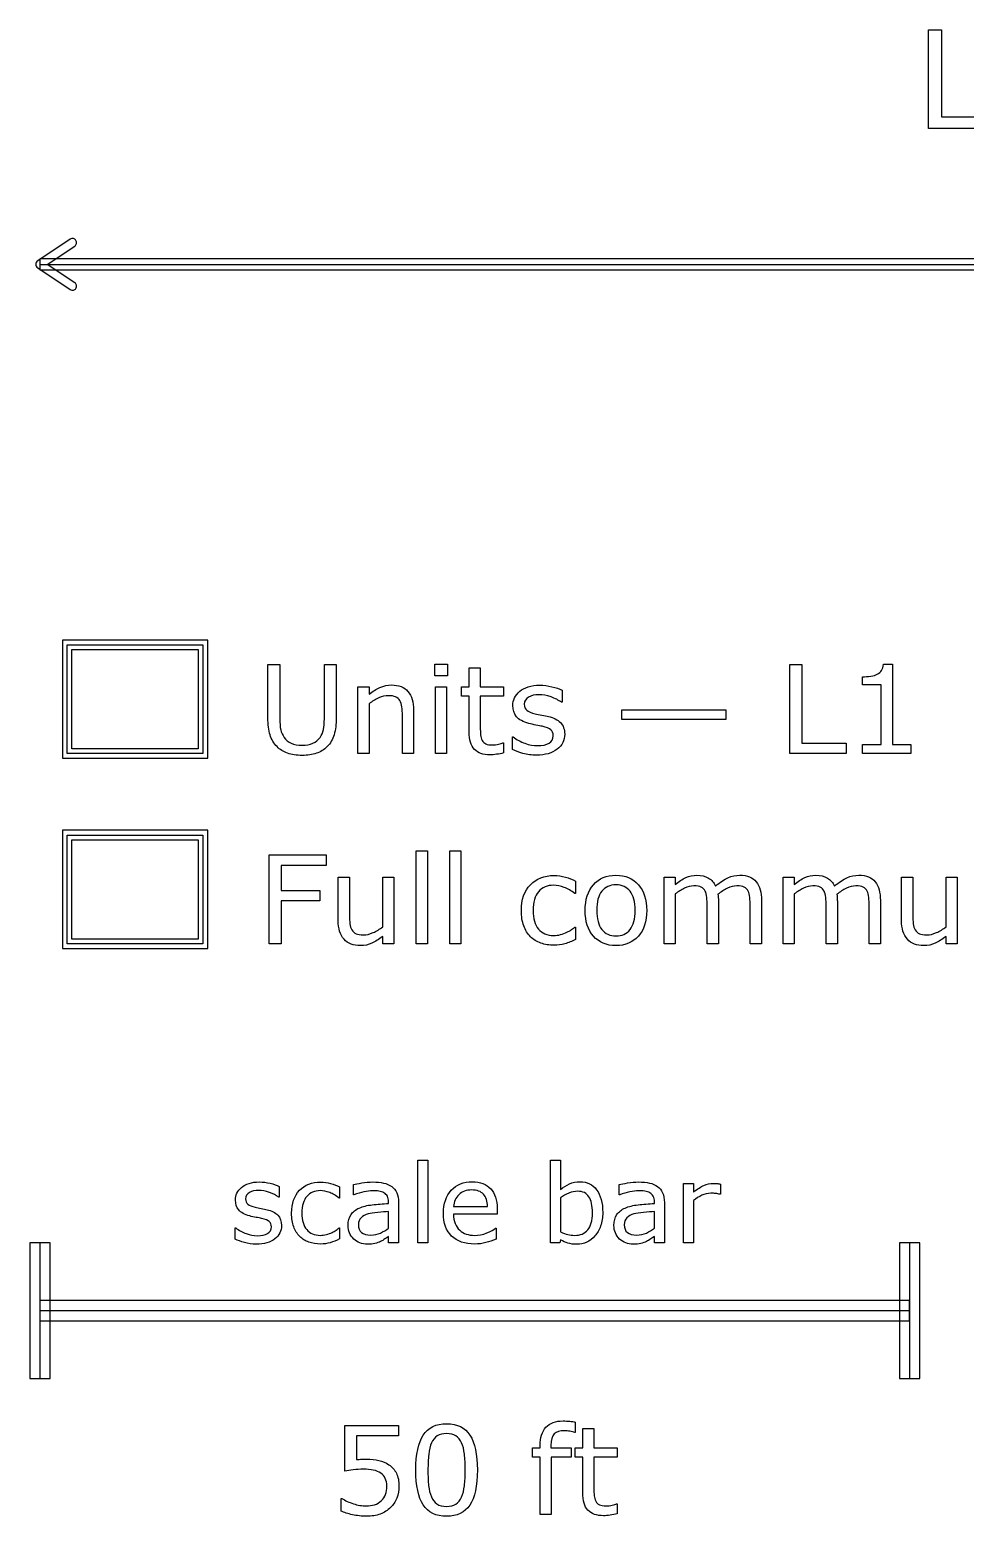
# Model space of a CAD drawing. Extents: x -13 to 750, y 12 to 2314.
# Drawn here: x 43.2 to 112.1, y 13.8 to 123.2 of the extents above; entities that cross this region are included whole.
import ezdxf

# ---------------------------------------------------------------- set-up
doc = ezdxf.new("R2010")
doc.units = 0
doc.layers.get('0').update_dxf_attribs({"linetype": 'CONTINUOUS'})

msp = doc.modelspace()

# ---------------------------------------------------------------- linework, layer by layer
at = {"color": 7}
for points in [[(113.99316, 115.89), (109.39355, 115.89), (109.39355, 123.1605), (110.36035, 123.1605), (110.36035, 116.7494), (113.99316, 116.7494)], [(46.234375, 107.7396)], [(44, 106.2904), (44, 105.4896), (268, 105.4896), (268, 106.2904)], [(45.650391, 78.2396), (45.650391, 69.5404), (56.349609, 69.5404), (56.349609, 78.2396)], [(46, 77.89), (56, 77.89), (56, 69.89), (46, 69.89)], [(46.349609, 77.5404), (55.650391, 77.5404), (55.650391, 70.2396), (46.349609, 70.2396)], [(73.983398, 75.6205), (73.051758, 75.6205), (73.051758, 76.4774), (73.983398, 76.4774)], [(103.33447, 69.89), (99.194824, 69.89), (99.194824, 76.4335), (100.06494, 76.4335), (100.06494, 70.6634), (103.33447, 70.6634)], [(73.930664, 69.89), (73.104492, 69.89), (73.104492, 74.7987), (73.930664, 74.7987)], [(94.479492, 72.4038), (86.824219, 72.4038), (86.824219, 73.1069), (94.479492, 73.1069)], [(45.650391, 64.2396), (45.650391, 55.5404), (56.349609, 55.5404), (56.349609, 64.2396)], [(46, 63.89), (56, 63.89), (56, 55.89), (46, 55.89)], [(46.349609, 63.5404), (55.650391, 63.5404), (55.650391, 56.2396), (46.349609, 56.2396)], [(65.058105, 61.66), (61.749023, 61.66), (61.749023, 59.8143), (64.592285, 59.8143), (64.592285, 59.0409), (61.749023, 59.0409), (61.749023, 55.89), (60.878906, 55.89), (60.878906, 62.4335), (65.058105, 62.4335)], [(72.515625, 55.89), (71.689453, 55.89), (71.689453, 62.7279), (72.515625, 62.7279)], [(74.985352, 55.89), (74.15918, 55.89), (74.15918, 62.7279), (74.985352, 62.7279)], [(87.804199, 58.3421)], [(88.656738, 58.3421)], [(72.546875, 33.89), (71.8125, 33.89), (71.8125, 39.9681), (72.546875, 39.9681)], [(85.417969, 36.1048)], [(43.25, 33.89), (43.25, 23.89), (44.75, 23.89), (44.75, 33.89)], [(107.25, 33.89), (107.25, 23.89), (108.75, 23.89), (108.75, 33.89)], [(44, 29.64), (44, 28.14), (108, 28.14), (108, 29.64)], [(76.191162, 17.1639)], [(75.035404, 15.1688)]]:
    msp.add_lwpolyline(points, close=True, dxfattribs=at)
for points in [[(46.234375, 107.7396), (43.833984, 106.14)], [(46.566411, 104.5404), (44.541021, 105.89), (46.566411, 107.2396)], [(43.833984, 105.64), (46.234375, 104.0404)], [(44, 105.89), (268, 105.89)], [(60.782227, 72.5179), (60.782227, 76.4335), (61.652344, 76.4335), (61.652344, 72.474)], [(64.93506, 72.452), (64.93506, 76.4335), (65.805177, 76.4335), (65.805176, 72.5179)], [(75.583008, 71.4937), (75.583008, 74.1041), (75.024902, 74.1041), (75.024902, 74.7984), (75.583008, 74.7984), (75.583008, 76.209), (76.40918, 76.209), (76.40918, 74.7984), (78.114258, 74.7984), (78.114258, 74.1041), (76.40918, 74.1041), (76.40918, 71.8672)], [(108.08936, 69.89), (104.54736, 69.89), (104.54736, 70.558), (105.90967, 70.558), (105.90967, 74.9437), (104.54736, 74.9437), (104.54736, 75.5414)], [(106.07227, 76.4555), (106.75342, 76.4555), (106.75342, 70.5581), (108.08936, 70.5581), (108.08936, 69.89)], [(68.226563, 73.5547), (68.226563, 69.89), (67.400392, 69.89), (67.400392, 74.7987), (68.226563, 74.7987), (68.226563, 74.2538)], [(82.425288, 74.548), (82.425288, 73.6647), (82.381348, 73.6647)], [(71.504883, 69.89), (70.678711, 69.89), (70.678711, 72.6849)], [(71.504884, 73.076), (71.504883, 69.89)], [(82.618652, 71.3045), (82.618652, 71.3051)], [(78.070314, 70.6763), (78.114264, 70.6763), (78.114258, 69.934)], [(78.782227, 70.1845), (78.782227, 71.1118), (78.826167, 71.1118)], [(65.950195, 57.6127), (65.950195, 60.7987), (66.776367, 60.7987), (66.776367, 58.0038)], [(69.22852, 57.1336), (69.22852, 60.7986), (70.054691, 60.7986), (70.054687, 55.89)], [(83.414062, 60.5043), (83.414062, 59.5858), (83.370112, 59.5858)], [(90.761731, 59.5553), (90.761731, 55.89), (89.935559, 55.89), (89.935559, 60.7987), (90.761731, 60.7987), (90.761731, 60.2538)], [(99.515785, 59.5553), (99.515785, 55.89), (98.689613, 55.89), (98.689613, 60.7987), (99.515785, 60.7987), (99.515785, 60.2538)], [(107.4082, 57.6127), (107.4082, 60.7987), (108.23438, 60.7987), (108.23438, 58.0038)], [(110.68657, 57.1336), (110.68657, 60.7986), (111.51275, 60.7986), (111.5127, 55.89)], [(93.930186, 59.0324), (93.930186, 55.89), (93.104014, 55.89), (93.104014, 58.6849)], [(97.098633, 55.89), (96.272461, 55.89), (96.272461, 58.6849)], [(97.098645, 59.076), (97.098633, 55.89)], [(102.68428, 59.0324), (102.68428, 55.89), (101.85811, 55.89), (101.85811, 58.6849)], [(105.85254, 55.89), (105.02637, 55.89), (105.02637, 58.6849)], [(105.8527, 59.076), (105.85254, 55.89)], [(83.370112, 57.1073), (83.414062, 57.1073), (83.414062, 56.1976)], [(70.054687, 55.89), (69.228516, 55.89), (69.228516, 56.4349)], [(111.5127, 55.89), (110.68652, 55.89), (110.68652, 56.4349)], [(82.3125, 34.0933), (82.265625, 33.89), (81.578125, 33.89), (81.578125, 39.9681), (82.3125, 39.9681), (82.3125, 37.7962)], [(61.609373, 38.0301), (61.609373, 37.245), (61.570313, 37.245)], [(66.058594, 37.9913), (66.058594, 37.1749), (66.019534, 37.1749)], [(67.109379, 37.4141), (67.070319, 37.4141), (67.070319, 38.1602)], [(86.671879, 37.4141), (86.632819, 37.4141), (86.632819, 38.1602)], [(92.101565, 36.9875), (92.101565, 33.89), (91.36719, 33.89), (91.36719, 38.2533), (92.101565, 38.2533), (92.101565, 37.6087)], [(94.089844, 37.4525), (94.050784, 37.4525)], [(94.089847, 38.2063), (94.089844, 37.4525)], [(69.660156, 36.7736), (69.660156, 36.8869)], [(69.660156, 34.9642), (69.660156, 36.1791)], [(70.390632, 36.8514), (70.390625, 33.89)], [(74.4375, 36.558), (76.9375, 36.558)], [(77.652342, 36.3936), (77.652344, 35.9955)], [(82.3125, 37.1786), (82.3125, 34.6786)], [(89.222656, 36.7736), (89.222656, 36.8869)], [(89.222656, 34.9642), (89.222656, 36.1791)], [(89.953132, 36.8514), (89.953125, 33.89)], [(61.781251, 35.147), (61.78125, 35.1478)], [(77.652344, 35.9955), (74.4375, 35.9955)], [(84.660156, 36.0844), (84.660156, 36.0848)], [(58.371094, 34.1517), (58.371094, 34.9759), (58.410154, 34.9759)], [(66.019534, 34.9721), (66.058594, 34.9721), (66.058594, 34.1634)], [(69.660156, 34.9638), (69.660156, 34.9642)], [(70.390625, 33.89), (69.660156, 33.89), (69.660156, 34.3548)], [(77.527344, 34.9561), (77.566404, 34.9561), (77.566404, 34.1553)], [(89.222656, 34.9638), (89.222656, 34.9642)], [(89.953125, 33.89), (89.222656, 33.89), (89.222656, 34.3548)], [(44, 33.89), (44, 23.89)], [(108, 33.89), (108, 23.89)], [(44, 28.89), (108, 28.89)], [(66.444089, 17.0624), (66.444089, 20.433), (70.381589, 20.433), (70.381589, 19.6639), (67.292233, 19.6639), (67.292233, 17.9237)], [(83.402588, 19.9281), (83.358648, 19.9281)], [(83.943115, 15.4936), (83.943115, 18.104), (83.38501, 18.104), (83.38501, 18.7983), (83.943115, 18.7983), (83.943115, 20.2089), (84.769287, 20.2089), (84.769287, 18.7983), (86.474365, 18.7983), (86.474365, 18.104), (84.769287, 18.104), (84.769287, 15.8671)], [(83.402588, 20.6838), (83.402588, 19.9281)], [(81.60523, 18.9657), (81.60523, 18.7987), (83.094976, 18.7987), (83.094976, 18.1044), (81.631592, 18.1044), (81.631592, 13.89), (80.80542, 13.89), (80.80542, 18.1044), (80.247314, 18.1044), (80.247314, 18.7987), (80.80542, 18.7987), (80.80542, 18.9613)], [(70.425534, 15.9692), (70.425537, 15.9686)], [(66.162842, 14.1361), (66.162842, 15.0633), (66.224362, 15.0633)], [(86.430422, 14.6762), (86.474372, 14.6762), (86.474365, 13.9339)]]:
    msp.add_lwpolyline(points, dxfattribs=at)
for points in [[(46.459789, 107.783802), (46.381762, 107.799557), (46.300673, 107.783656), (46.234375, 107.7396)], [(46.650391, 107.6556), (46.606381, 107.721929), (46.537815, 107.768047), (46.459789, 107.783802)], [(46.566411, 107.2396), (46.632732, 107.283613), (46.678843, 107.352177), (46.694594, 107.4302)], [(46.694594, 107.4302), (46.710345, 107.508222), (46.694444, 107.589306), (46.650391, 107.6556)], [(43.833984, 106.14), (43.750204, 106.084408), (43.69984, 105.990546), (43.69984, 105.89)], [(43.69984, 105.89), (43.69984, 105.789454), (43.750204, 105.695592), (43.833984, 105.64)], [(46.234375, 104.0404), (46.300673, 103.996344), (46.381762, 103.980443), (46.459789, 103.996198)], [(46.459789, 103.996198), (46.537815, 104.011953), (46.606381, 104.058071), (46.650391, 104.1244)], [(46.694594, 104.3498), (46.678843, 104.427823), (46.632732, 104.496387), (46.566411, 104.5404)], [(46.650391, 104.1244), (46.694444, 104.190694), (46.710345, 104.271778), (46.694594, 104.3498)], [(104.54736, 75.5414), (104.731933, 75.5414), (104.92969, 75.556067), (105.14063, 75.5854)], [(105.14063, 75.5854), (105.351563, 75.6174), (105.51123, 75.6628), (105.61963, 75.7216)], [(105.61963, 75.7216), (105.754397, 75.794867), (105.859867, 75.887167), (105.93604, 75.9985)], [(105.93604, 75.9985), (106.01514, 76.112767), (106.06055, 76.2651), (106.07227, 76.4555)], [(68.226563, 74.2538), (68.484376, 74.467667), (68.750977, 74.634633), (69.026368, 74.7547)], [(69.026368, 74.7547), (69.301759, 74.874833), (69.584474, 74.9349), (69.874513, 74.9349)], [(69.874513, 74.9349), (70.404786, 74.9349), (70.809083, 74.775233), (71.087403, 74.4559)], [(71.087403, 74.4559), (71.365724, 74.136567), (71.504884, 73.6766), (71.504884, 73.076)], [(78.927241, 73.9899), (79.012202, 74.168633), (79.139643, 74.3283), (79.309565, 74.4689)], [(79.309565, 74.4689), (79.473628, 74.606567), (79.681636, 74.714967), (79.933589, 74.7941)], [(79.933589, 74.7941), (80.188472, 74.8761), (80.472651, 74.9171), (80.786128, 74.9171)], [(80.786128, 74.9171), (81.079097, 74.9171), (81.374995, 74.8805), (81.673823, 74.8073)], [(81.673823, 74.8073), (81.975581, 74.736967), (82.226069, 74.650533), (82.425288, 74.548)], [(68.934083, 73.981), (68.687989, 73.869667), (68.452149, 73.727567), (68.226563, 73.5547)], [(69.641603, 74.148), (69.416017, 74.148), (69.180177, 74.092333), (68.934083, 73.981)], [(70.177735, 74.056), (70.04004, 74.117333), (69.861329, 74.148), (69.641603, 74.148)], [(70.494142, 73.7836), (70.420899, 73.9066), (70.31543, 73.9974), (70.177735, 74.056)], [(70.639161, 73.3177), (70.612794, 73.516967), (70.564455, 73.672267), (70.494142, 73.7836)], [(70.678711, 72.6849), (70.678711, 72.9105), (70.665528, 73.121433), (70.639161, 73.3177)], [(78.804194, 73.4186), (78.804194, 73.620733), (78.84521, 73.811167), (78.927241, 73.9899)], [(79.072261, 72.6012), (78.89355, 72.823867), (78.804194, 73.096333), (78.804194, 73.4186)], [(79.959961, 74.0426), (79.751953, 73.928333), (79.647949, 73.756967), (79.647949, 73.5285)], [(79.647949, 73.5285), (79.647949, 73.3263), (79.710937, 73.173933), (79.836914, 73.0714)], [(80.724609, 74.2184), (80.422852, 74.2184), (80.167969, 74.1598), (79.959961, 74.0426)], [(81.612305, 74.0558), (81.310547, 74.1642), (81.014648, 74.2184), (80.724609, 74.2184)], [(82.381348, 73.6647), (82.17041, 73.819967), (81.914062, 73.950333), (81.612305, 74.0558)], [(60.936035, 71.2655), (60.833496, 71.605367), (60.782227, 72.022833), (60.782227, 72.5179)], [(61.652344, 72.474), (61.652344, 72.119467), (61.675781, 71.839667), (61.722654, 71.6346)], [(64.86035, 71.6478), (64.910157, 71.8646), (64.93506, 72.132667), (64.93506, 72.452)], [(65.805176, 72.5179), (65.805176, 72.0433), (65.752442, 71.628767), (65.646973, 71.2743)], [(79.990718, 72.1002), (79.560054, 72.214467), (79.253902, 72.381467), (79.072261, 72.6012)], [(79.836914, 73.0714), (79.959961, 72.968867), (80.159179, 72.8854), (80.43457, 72.821)], [(80.43457, 72.821), (80.586914, 72.785667), (80.756836, 72.7505), (80.944336, 72.7155)], [(80.944336, 72.7155), (81.134765, 72.680167), (81.292968, 72.647833), (81.418945, 72.6185)], [(81.418945, 72.6185), (81.802734, 72.530633), (82.098633, 72.379767), (82.306641, 72.1659)], [(61.450195, 70.3954), (61.21289, 70.6356), (61.041504, 70.925633), (60.936035, 71.2655)], [(61.722654, 71.6346), (61.772461, 71.429533), (61.854492, 71.2435), (61.968748, 71.0765)], [(64.61865, 71.0765), (64.732908, 71.2435), (64.813475, 71.433933), (64.86035, 71.6478)], [(65.646973, 71.2743), (65.544434, 70.9227), (65.374512, 70.629733), (65.137207, 70.3954)], [(75.974121, 70.1973), (75.713379, 70.466833), (75.583008, 70.898967), (75.583008, 71.4937)], [(76.40918, 71.8672), (76.40918, 71.6094), (76.41504, 71.407267), (76.42676, 71.2608)], [(76.42676, 71.2608), (76.43848, 71.117267), (76.479496, 70.9825), (76.549807, 70.8565)], [(80.504878, 71.986), (80.317378, 72.021333), (80.145991, 72.0594), (79.990718, 72.1002)], [(80.966304, 71.894), (80.849116, 71.920667), (80.695307, 71.951333), (80.504878, 71.986)], [(81.607905, 71.6391), (81.496577, 71.7387), (81.28271, 71.823667), (80.966304, 71.894)], [(81.46728, 70.646), (81.672358, 70.763133), (81.774897, 70.9477), (81.774897, 71.1997)], [(81.774897, 71.1997), (81.774897, 71.393033), (81.719233, 71.5395), (81.607905, 71.6391)], [(82.618652, 71.3051), (82.618652, 70.8569), (82.432617, 70.489233), (82.060547, 70.2021)], [(82.306641, 72.1659), (82.514648, 71.9491), (82.618652, 71.661967), (82.618652, 71.3045)], [(62.219238, 69.9164), (61.914551, 70.0248), (61.658203, 70.184467), (61.450195, 70.3954)], [(61.968748, 71.0765), (62.097654, 70.8861), (62.27197, 70.742567), (62.491697, 70.6459)], [(62.491697, 70.6459), (62.714354, 70.549167), (62.980955, 70.5008), (63.291502, 70.5008)], [(63.291502, 70.5008), (63.604979, 70.5008), (63.87158, 70.5477), (64.091307, 70.6415)], [(64.091307, 70.6415), (64.311033, 70.738167), (64.486814, 70.883167), (64.61865, 71.0765)], [(65.137207, 70.3954), (64.911621, 70.172733), (64.647949, 70.010133), (64.346191, 69.9076)], [(77.116699, 69.793), (76.615722, 69.793), (76.234863, 69.927767), (75.974121, 70.1973)], [(76.549807, 70.8565), (76.61426, 70.7393), (76.702151, 70.652867), (76.813479, 70.5972)], [(76.813479, 70.5972), (76.927736, 70.544533), (77.100588, 70.5182), (77.332033, 70.5182)], [(77.332033, 70.5182), (77.466799, 70.5182), (77.607424, 70.5372), (77.753908, 70.5752)], [(77.753908, 70.5752), (77.900393, 70.616533), (78.005861, 70.650233), (78.070314, 70.6763)], [(79.54248, 69.8989), (79.240723, 69.986767), (78.987305, 70.081967), (78.782227, 70.1845)], [(78.826167, 71.1118), (79.086909, 70.915467), (79.376948, 70.758733), (79.696284, 70.6416)], [(79.696284, 70.6416), (80.01562, 70.527333), (80.321772, 70.4702), (80.614741, 70.4702)], [(82.060547, 70.2021), (81.691406, 69.914967), (81.186035, 69.7714), (80.544434, 69.7714)], [(80.614741, 70.4702), (80.978022, 70.4702), (81.262202, 70.5288), (81.46728, 70.646)], [(63.291504, 69.7538), (62.881348, 69.7538), (62.523926, 69.808), (62.219238, 69.9164)], [(64.346191, 69.9076), (64.044434, 69.805067), (63.692871, 69.7538), (63.291504, 69.7538)], [(77.604492, 69.833), (77.422851, 69.806333), (77.260254, 69.793), (77.116699, 69.793)], [(78.114258, 69.934), (77.958985, 69.892667), (77.789063, 69.859), (77.604492, 69.833)], [(80.544434, 69.7714), (80.181153, 69.7714), (79.847168, 69.8139), (79.54248, 69.8989)], [(79.432617, 58.3378), (79.432617, 59.140533), (79.652344, 59.7704), (80.091797, 60.2274)], [(80.091797, 60.2274), (80.53418, 60.6844), (81.117187, 60.9129), (81.84082, 60.9129)], [(81.805659, 60.1966), (81.336909, 60.1966), (80.966304, 60.0384), (80.693843, 59.722)], [(82.587886, 60.0384), (82.321284, 60.143867), (82.060542, 60.1966), (81.805659, 60.1966)], [(81.84082, 60.9129), (82.12207, 60.9129), (82.397461, 60.873367), (82.666992, 60.7943)], [(82.666992, 60.7943), (82.939453, 60.715167), (83.188477, 60.6185), (83.414062, 60.5043)], [(84.125977, 58.3421), (84.125977, 59.141967), (84.32959, 59.773333), (84.736816, 60.2362)], [(84.736816, 60.2362), (85.146973, 60.702), (85.699219, 60.9349), (86.393555, 60.9349)], [(86.393555, 60.223), (85.945312, 60.223), (85.596679, 60.067733), (85.347656, 59.7572)], [(86.393555, 60.9349), (87.082032, 60.9349), (87.631348, 60.702), (88.041504, 60.2362)], [(87.430664, 59.7572), (87.181641, 60.067733), (86.835938, 60.223), (86.393555, 60.223)], [(88.041504, 60.2362), (88.45166, 59.773333), (88.656738, 59.141967), (88.656738, 58.3421)], [(90.761731, 60.2538), (91.019543, 60.467667), (91.275891, 60.634633), (91.530774, 60.7547)], [(91.530774, 60.7547), (91.788586, 60.874833), (92.062512, 60.9349), (92.352551, 60.9349)], [(92.352551, 60.9349), (92.686536, 60.9349), (92.969251, 60.8646), (93.200696, 60.724)], [(93.200696, 60.724), (93.435071, 60.583333), (93.609387, 60.3885), (93.723645, 60.1395)], [(93.723645, 60.1395), (94.057629, 60.420767), (94.362316, 60.622933), (94.637707, 60.746)], [(94.637707, 60.746), (94.913098, 60.871933), (95.207531, 60.9349), (95.521008, 60.9349)], [(95.521008, 60.9349), (96.060071, 60.9349), (96.457043, 60.770833), (96.711926, 60.4427)], [(96.711926, 60.4427), (96.969739, 60.1175), (97.098645, 59.661933), (97.098645, 59.076)], [(99.515785, 60.2538), (99.773598, 60.467667), (100.029946, 60.634633), (100.28483, 60.7547)], [(100.28483, 60.7547), (100.542643, 60.874833), (100.81657, 60.9349), (101.10661, 60.9349)], [(101.10661, 60.9349), (101.44059, 60.9349), (101.723303, 60.8646), (101.95475, 60.724)], [(101.95475, 60.724), (102.189123, 60.583333), (102.36344, 60.3885), (102.4777, 60.1395)], [(102.4777, 60.1395), (102.811687, 60.420767), (103.116373, 60.622933), (103.39176, 60.746)], [(103.39176, 60.746), (103.667153, 60.871933), (103.961587, 60.9349), (104.27506, 60.9349)], [(104.27506, 60.9349), (104.814127, 60.9349), (105.2111, 60.770833), (105.46598, 60.4427)], [(105.46598, 60.4427), (105.723793, 60.1175), (105.8527, 59.661933), (105.8527, 59.076)], [(80.693843, 59.722), (80.424312, 59.408533), (80.289546, 58.947133), (80.289546, 58.3378)], [(83.370112, 59.5858), (83.118159, 59.782067), (82.857417, 59.932933), (82.587886, 60.0384)], [(85.347656, 59.7572), (85.101563, 59.4496), (84.978516, 58.9779), (84.978516, 58.3421)], [(87.804199, 58.3421), (87.804199, 58.9779), (87.679687, 59.4496), (87.430664, 59.7572)], [(91.438489, 59.9816), (91.212903, 59.870267), (90.987317, 59.728167), (90.761731, 59.5553)], [(92.119641, 60.1486), (91.894055, 60.1486), (91.667004, 60.092933), (91.438489, 59.9816)], [(92.664563, 60.0516), (92.538586, 60.116267), (92.356946, 60.1486), (92.119641, 60.1486)], [(92.954602, 59.7704), (92.887219, 59.896333), (92.79054, 59.990067), (92.664563, 60.0516)], [(93.073254, 59.3002), (93.055674, 59.496467), (93.016123, 59.6532), (92.954602, 59.7704)], [(93.104014, 58.6849), (93.104014, 58.9017), (93.093761, 59.1068), (93.073254, 59.3002)], [(94.593752, 59.9728), (94.362307, 59.858533), (94.130861, 59.712067), (93.899416, 59.5334)], [(93.899416, 59.5334), (93.908203, 59.466), (93.915526, 59.3869), (93.921386, 59.2961)], [(93.921386, 59.2961), (93.927253, 59.208167), (93.930186, 59.120267), (93.930186, 59.0324)], [(95.288088, 60.1486), (95.056643, 60.1486), (94.825197, 60.09), (94.593752, 59.9728)], [(95.83301, 60.0516), (95.707033, 60.116267), (95.525393, 60.1486), (95.288088, 60.1486)], [(96.123049, 59.766), (96.055666, 59.891933), (95.958987, 59.987133), (95.83301, 60.0516)], [(96.241701, 59.2958), (96.224121, 59.492067), (96.18457, 59.6488), (96.123049, 59.766)], [(96.272461, 58.6849), (96.272461, 58.895833), (96.262208, 59.099467), (96.241701, 59.2958)], [(100.19254, 59.9816), (99.966956, 59.870267), (99.741371, 59.728167), (99.515785, 59.5553)], [(100.8737, 60.1486), (100.648113, 60.1486), (100.42106, 60.092933), (100.19254, 59.9816)], [(101.41862, 60.0516), (101.29264, 60.116267), (101.111, 60.1486), (100.8737, 60.1486)], [(101.70866, 59.7704), (101.641273, 59.896333), (101.544593, 59.990067), (101.41862, 60.0516)], [(101.82731, 59.3002), (101.80971, 59.496467), (101.77016, 59.6532), (101.70866, 59.7704)], [(101.85811, 58.6849), (101.85811, 58.9017), (101.847843, 59.1068), (101.82731, 59.3002)], [(103.34762, 59.9728), (103.116173, 59.858533), (102.884727, 59.712067), (102.65328, 59.5334)], [(102.65328, 59.5334), (102.66208, 59.466), (102.669413, 59.3869), (102.67528, 59.2961)], [(102.67528, 59.2961), (102.68128, 59.208167), (102.68428, 59.120267), (102.68428, 59.0324)], [(104.04195, 60.1486), (103.810503, 60.1486), (103.57906, 60.09), (103.34762, 59.9728)], [(104.58687, 60.0516), (104.460897, 60.116267), (104.279257, 60.1486), (104.04195, 60.1486)], [(104.87691, 59.766), (104.80953, 59.891933), (104.71285, 59.987133), (104.58687, 60.0516)], [(104.99557, 59.2958), (104.97797, 59.492067), (104.938417, 59.6488), (104.87691, 59.766)], [(105.02637, 58.6849), (105.02637, 58.895833), (105.016103, 59.099467), (104.99557, 59.2958)], [(66.776367, 58.0038), (66.776367, 57.754733), (66.788087, 57.540867), (66.811527, 57.3622)], [(79.608398, 57.2084), (79.491211, 57.530667), (79.432617, 57.907133), (79.432617, 58.3378)], [(80.289546, 58.3378), (80.289546, 57.746), (80.421382, 57.290433), (80.685054, 56.9711)], [(84.736816, 56.4481), (84.32959, 56.910967), (84.125977, 57.5423), (84.125977, 58.3421)], [(84.978516, 58.3421), (84.978516, 57.7269), (85.103028, 57.259633), (85.352051, 56.9403)], [(87.42627, 56.9359), (87.678223, 57.2523), (87.804199, 57.721033), (87.804199, 58.3421)], [(88.656738, 58.3421), (88.656738, 57.5423), (88.45166, 56.910967), (88.041504, 56.4481)], [(108.23438, 58.0038), (108.23438, 57.754733), (108.246113, 57.540867), (108.26958, 57.3622)], [(66.380859, 56.224), (66.09375, 56.5404), (65.950195, 57.0033), (65.950195, 57.6127)], [(66.811527, 57.3622), (66.834967, 57.1864), (66.884772, 57.0355), (66.960941, 56.9095)], [(66.960941, 56.9095), (67.040043, 56.780633), (67.142582, 56.6869), (67.268559, 56.6283)], [(68.516606, 56.7073), (68.771489, 56.818633), (69.008793, 56.960733), (69.22852, 57.1336)], [(80.10498, 56.4086), (79.891113, 56.619533), (79.725586, 56.886133), (79.608398, 57.2084)], [(80.685054, 56.9711), (80.951655, 56.654633), (81.32519, 56.4964), (81.805659, 56.4964)], [(82.781245, 56.7337), (82.901362, 56.795033), (83.014155, 56.8595), (83.119624, 56.9271)], [(83.119624, 56.9271), (83.225093, 56.997433), (83.308589, 57.0575), (83.370112, 57.1073)], [(85.352051, 56.9403), (85.601074, 56.6239), (85.948242, 56.4657), (86.393555, 56.4657)], [(86.393555, 56.4657), (86.833008, 56.4657), (87.177246, 56.622433), (87.42627, 56.9359)], [(107.83887, 56.224), (107.551757, 56.5404), (107.4082, 57.0033), (107.4082, 57.6127)], [(108.26958, 57.3622), (108.293047, 57.1864), (108.342853, 57.0355), (108.419, 56.9095)], [(108.419, 56.9095), (108.4981, 56.780633), (108.600637, 56.6869), (108.72661, 56.6283)], [(109.97466, 56.7073), (110.22954, 56.818633), (110.466843, 56.960733), (110.68657, 57.1336)], [(67.584961, 55.7538), (67.069336, 55.7538), (66.667968, 55.910533), (66.380859, 56.224)], [(67.268559, 56.6283), (67.394536, 56.569633), (67.577641, 56.5403), (67.817875, 56.5403)], [(68.428711, 55.9296), (68.173828, 55.8124), (67.892578, 55.7538), (67.584961, 55.7538)], [(67.817875, 56.5403), (68.031742, 56.5403), (68.264653, 56.595967), (68.516606, 56.7073)], [(69.228516, 56.4349), (68.950195, 56.215167), (68.683594, 56.046733), (68.428711, 55.9296)], [(80.865234, 55.9339), (80.569336, 56.039367), (80.315918, 56.1976), (80.10498, 56.4086)], [(81.84082, 55.7801), (81.486328, 55.7801), (81.161133, 55.831367), (80.865234, 55.9339)], [(81.805659, 56.4964), (81.972651, 56.4964), (82.142573, 56.5184), (82.315425, 56.5624)], [(82.627441, 55.89), (82.381348, 55.816733), (82.119141, 55.7801), (81.84082, 55.7801)], [(82.315425, 56.5624), (82.488276, 56.6064), (82.64355, 56.6635), (82.781245, 56.7337)], [(83.414062, 56.1976), (83.138672, 56.0658), (82.876465, 55.963267), (82.627441, 55.89)], [(86.393555, 55.7538), (85.699219, 55.7538), (85.146973, 55.985233), (84.736816, 56.4481)], [(88.041504, 56.4481), (87.631348, 55.985233), (87.082032, 55.7538), (86.393555, 55.7538)], [(109.04297, 55.7538), (108.527343, 55.7538), (108.125977, 55.910533), (107.83887, 56.224)], [(108.72661, 56.6283), (108.85259, 56.569633), (109.035697, 56.5403), (109.27593, 56.5403)], [(109.88672, 55.9296), (109.631833, 55.8124), (109.350583, 55.7538), (109.04297, 55.7538)], [(109.27593, 56.5403), (109.489797, 56.5403), (109.722707, 56.595967), (109.97466, 56.7073)], [(110.68652, 56.4349), (110.4082, 56.215167), (110.1416, 56.046733), (109.88672, 55.9296)], [(59.394529, 38.2493), (59.621092, 38.322167), (59.873696, 38.3586), (60.152342, 38.3586)], [(60.152342, 38.3586), (60.412759, 38.3586), (60.675779, 38.325933), (60.941404, 38.2606)], [(63.105469, 37.7452), (63.498698, 38.1514), (64.016927, 38.3545), (64.660156, 38.3545)], [(64.660156, 38.3545), (64.910156, 38.3545), (65.154948, 38.319367), (65.394531, 38.2491)], [(67.691413, 38.2891), (67.962246, 38.335767), (68.229173, 38.3591), (68.492194, 38.3591)], [(68.492194, 38.3591), (68.799486, 38.3591), (69.066413, 38.3331), (69.292976, 38.2811)], [(74.273435, 37.7452), (74.66406, 38.164467), (75.177081, 38.3741), (75.812498, 38.3741)], [(75.812498, 38.3741), (76.401039, 38.3741), (76.854164, 38.2022), (77.171873, 37.8584)], [(82.96875, 38.2103), (83.200521, 38.3197), (83.460937, 38.3744), (83.75, 38.3744)], [(83.75, 38.3744), (84.265625, 38.3744), (84.671875, 38.176467), (84.96875, 37.7806)], [(87.253913, 38.2891), (87.524746, 38.335767), (87.791673, 38.3591), (88.054694, 38.3591)], [(88.054694, 38.3591), (88.361986, 38.3591), (88.628913, 38.3331), (88.855476, 38.2811)], [(58.390623, 37.0266), (58.390623, 37.206267), (58.427081, 37.375533), (58.499998, 37.5344)], [(58.499998, 37.5344), (58.575519, 37.693267), (58.6888, 37.8352), (58.839842, 37.9602)], [(58.839842, 37.9602), (58.985675, 38.0826), (59.170571, 38.178967), (59.394529, 38.2493)], [(59.41797, 37.5809), (59.233074, 37.479367), (59.140626, 37.327033), (59.140626, 37.1239)], [(60.097657, 37.7372), (59.829428, 37.7372), (59.602865, 37.6851), (59.41797, 37.5809)], [(60.88672, 37.5926), (60.618491, 37.689), (60.35547, 37.7372), (60.097657, 37.7372)], [(61.570313, 37.245), (61.382813, 37.383), (61.154949, 37.498867), (60.88672, 37.5926)], [(60.941404, 38.2606), (61.209633, 38.197933), (61.43229, 38.1211), (61.609373, 38.0301)], [(62.519531, 36.0655), (62.519531, 36.779033), (62.714844, 37.338933), (63.105469, 37.7452)], [(63.640628, 37.2959), (63.401045, 37.0173), (63.281253, 36.607167), (63.281253, 36.0655)], [(64.628909, 37.7178), (64.212242, 37.7178), (63.882815, 37.577167), (63.640628, 37.2959)], [(65.324222, 37.5772), (65.087243, 37.670933), (64.855472, 37.7178), (64.628909, 37.7178)], [(66.019534, 37.1749), (65.795576, 37.349367), (65.563805, 37.483467), (65.324222, 37.5772)], [(65.394531, 38.2491), (65.636718, 38.178767), (65.858073, 38.092833), (66.058594, 37.9913)], [(67.070319, 38.1602), (67.213548, 38.199533), (67.42058, 38.2425), (67.691413, 38.2891)], [(67.843754, 37.6329), (67.606775, 37.583567), (67.361983, 37.510633), (67.109379, 37.4141)], [(68.488285, 37.7109), (68.295577, 37.7109), (68.080733, 37.6849), (67.843754, 37.6329)], [(68.945316, 37.6799), (68.799483, 37.700567), (68.647139, 37.7109), (68.488285, 37.7109)], [(69.320316, 37.5588), (69.216149, 37.6188), (69.091149, 37.659167), (68.945316, 37.6799)], [(69.292976, 38.2811), (69.522143, 38.231767), (69.720059, 38.145833), (69.886726, 38.0233)], [(69.570316, 37.301), (69.513023, 37.410333), (69.429689, 37.496267), (69.320316, 37.5588)], [(69.660156, 36.8869), (69.660156, 37.053567), (69.630209, 37.1916), (69.570316, 37.301)], [(69.886726, 38.0233), (70.050788, 37.9035), (70.175788, 37.748567), (70.261726, 37.5585)], [(70.261726, 37.5585), (70.347663, 37.368367), (70.390632, 37.132667), (70.390632, 36.8514)], [(73.691404, 36.0459), (73.691404, 36.7595), (73.885414, 37.325933), (74.273435, 37.7452)], [(74.832031, 37.4212), (74.60026, 37.189467), (74.46875, 36.901733), (74.4375, 36.558)], [(75.773437, 37.7689), (75.380208, 37.7689), (75.066406, 37.653), (74.832031, 37.4212)], [(76.644531, 37.4525), (76.454427, 37.663433), (76.164062, 37.7689), (75.773437, 37.7689)], [(76.9375, 36.558), (76.9349, 36.9434), (76.837244, 37.241567), (76.644531, 37.4525)], [(77.171873, 37.8584), (77.492186, 37.514667), (77.652342, 37.0264), (77.652342, 36.3936)], [(82.3125, 37.7962), (82.518229, 37.965533), (82.736979, 38.103567), (82.96875, 38.2103)], [(82.921875, 37.534), (82.703125, 37.442867), (82.5, 37.3244), (82.3125, 37.1786)], [(83.570312, 37.6747), (83.356771, 37.6747), (83.140625, 37.6278), (82.921875, 37.534)], [(84.402344, 37.2684), (84.230469, 37.539267), (83.953125, 37.6747), (83.570312, 37.6747)], [(84.660156, 36.0848), (84.660156, 36.605667), (84.574219, 37.0002), (84.402344, 37.2684)], [(84.96875, 37.7806), (85.268229, 37.3848), (85.417969, 36.8262), (85.417969, 36.1048)], [(86.632819, 38.1602), (86.776048, 38.199533), (86.98308, 38.2425), (87.253913, 38.2891)], [(87.406254, 37.6329), (87.169275, 37.583567), (86.924483, 37.510633), (86.671879, 37.4141)], [(88.050785, 37.7109), (87.858077, 37.7109), (87.643233, 37.6849), (87.406254, 37.6329)], [(88.507816, 37.6799), (88.361983, 37.700567), (88.209639, 37.7109), (88.050785, 37.7109)], [(88.882816, 37.5588), (88.778649, 37.6188), (88.653649, 37.659167), (88.507816, 37.6799)], [(88.855476, 38.2811), (89.084643, 38.231767), (89.282559, 38.145833), (89.449226, 38.0233)], [(89.132816, 37.301), (89.075523, 37.410333), (88.992189, 37.496267), (88.882816, 37.5588)], [(89.222656, 36.8869), (89.222656, 37.053567), (89.192709, 37.1916), (89.132816, 37.301)], [(89.449226, 38.0233), (89.613288, 37.9035), (89.738288, 37.748567), (89.824226, 37.5585)], [(89.824226, 37.5585), (89.910163, 37.368367), (89.953132, 37.132667), (89.953132, 36.8514)], [(92.101565, 37.6087), (92.393232, 37.8431), (92.649742, 38.008467), (92.871097, 38.1048)], [(92.71094, 37.3742), (92.500003, 37.2752), (92.296878, 37.1463), (92.101565, 36.9875)], [(93.36719, 37.5265), (93.140628, 37.5265), (92.921878, 37.475733), (92.71094, 37.3742)], [(92.871097, 38.1048), (93.095055, 38.2038), (93.322919, 38.2533), (93.55469, 38.2533)], [(93.730472, 37.5075), (93.628909, 37.520167), (93.507815, 37.5265), (93.36719, 37.5265)], [(93.55469, 38.2533), (93.682295, 38.2533), (93.774743, 38.2493), (93.832034, 38.2413)], [(94.050784, 37.4525), (93.941409, 37.4785), (93.834639, 37.496833), (93.730472, 37.5075)], [(93.832034, 38.2413), (93.889327, 38.234633), (93.975265, 38.222967), (94.089847, 38.2063)], [(58.628904, 36.3001), (58.47005, 36.497967), (58.390623, 36.740133), (58.390623, 37.0266)], [(59.44531, 35.8547), (59.062498, 35.9563), (58.790363, 36.104767), (58.628904, 36.3001)], [(59.140626, 37.1239), (59.140626, 36.944167), (59.196616, 36.808733), (59.308595, 36.7176)], [(59.308595, 36.7176), (59.41797, 36.626467), (59.595053, 36.552267), (59.839845, 36.495)], [(59.839845, 36.495), (59.975262, 36.463667), (60.126303, 36.432333), (60.29297, 36.401)], [(60.29297, 36.401), (60.462241, 36.369667), (60.602866, 36.341), (60.714845, 36.315)], [(60.714845, 36.315), (61.05599, 36.236867), (61.319011, 36.102733), (61.503907, 35.9126)], [(66.894531, 35.9569), (67.03776, 36.162633), (67.240885, 36.3241), (67.503906, 36.4413)], [(67.503906, 36.4413), (67.769531, 36.5585), (68.088542, 36.637933), (68.460937, 36.6796)], [(68.867187, 36.1201), (68.565104, 36.0941), (68.32552, 36.056333), (68.148437, 36.0068)], [(68.460937, 36.6796), (68.833333, 36.720933), (69.233073, 36.752267), (69.660156, 36.7736)], [(69.660156, 36.1791), (69.436198, 36.165767), (69.171875, 36.1461), (68.867187, 36.1201)], [(85.417969, 36.1048), (85.417969, 35.740267), (85.365886, 35.412167), (85.261719, 35.1205)], [(86.457031, 35.9569), (86.60026, 36.162633), (86.803385, 36.3241), (87.066406, 36.4413)], [(87.066406, 36.4413), (87.332031, 36.5585), (87.651042, 36.637933), (88.023437, 36.6796)], [(88.429687, 36.1201), (88.127604, 36.0941), (87.88802, 36.056333), (87.710937, 36.0068)], [(88.023437, 36.6796), (88.395833, 36.720933), (88.795573, 36.752267), (89.222656, 36.7736)], [(89.222656, 36.1791), (88.998698, 36.165767), (88.734375, 36.1461), (88.429687, 36.1201)], [(59.902342, 35.7532), (59.735675, 35.784533), (59.583331, 35.818367), (59.44531, 35.8547)], [(60.312498, 35.6712), (60.208331, 35.694533), (60.071613, 35.721867), (59.902342, 35.7532)], [(60.88281, 35.4447), (60.783852, 35.533233), (60.593748, 35.608733), (60.312498, 35.6712)], [(60.75781, 34.5619), (60.940102, 34.666033), (61.031248, 34.8301), (61.031248, 35.0541)], [(61.031248, 35.0541), (61.031248, 35.225967), (60.981769, 35.356167), (60.88281, 35.4447)], [(61.78125, 35.1478), (61.78125, 34.7494), (61.615885, 34.422567), (61.285156, 34.1673)], [(61.503907, 35.9126), (61.688803, 35.719933), (61.781251, 35.464733), (61.781251, 35.147)], [(62.675781, 35.0616), (62.571614, 35.348067), (62.519531, 35.6827), (62.519531, 36.0655)], [(63.117187, 34.3506), (62.927083, 34.538133), (62.779948, 34.775133), (62.675781, 35.0616)], [(63.281253, 36.0655), (63.281253, 35.539433), (63.39844, 35.134467), (63.632815, 34.8506)], [(66.683594, 35.1561), (66.683594, 35.486833), (66.753906, 35.753767), (66.894531, 35.9569)], [(67.09375, 34.16), (66.820313, 34.420467), (66.683594, 34.7525), (66.683594, 35.1561)], [(67.636719, 35.7255), (67.50651, 35.6005), (67.441406, 35.427333), (67.441406, 35.206)], [(67.441406, 35.206), (67.441406, 34.956), (67.516927, 34.7672), (67.667969, 34.6396)], [(68.148437, 36.0068), (67.9375, 35.9468), (67.766927, 35.853033), (67.636719, 35.7255)], [(74.300779, 34.3741), (73.894529, 34.7673), (73.691404, 35.324567), (73.691404, 36.0459)], [(74.4375, 35.9955), (74.4375, 35.727233), (74.477865, 35.492833), (74.558594, 35.2923)], [(74.558594, 35.2923), (74.639323, 35.094433), (74.75, 34.9317), (74.890625, 34.8041)], [(84.3125, 34.8266), (84.544271, 35.0948), (84.660156, 35.514067), (84.660156, 36.0844)], [(85.261719, 35.1205), (85.160156, 34.828833), (85.022135, 34.584033), (84.847656, 34.3861)], [(86.246094, 35.1561), (86.246094, 35.486833), (86.316406, 35.753767), (86.457031, 35.9569)], [(86.65625, 34.16), (86.382813, 34.420467), (86.246094, 34.7525), (86.246094, 35.1561)], [(87.199219, 35.7255), (87.06901, 35.6005), (87.003906, 35.427333), (87.003906, 35.206)], [(87.003906, 35.206), (87.003906, 34.956), (87.079427, 34.7672), (87.230469, 34.6396)], [(87.710937, 36.0068), (87.5, 35.9468), (87.329427, 35.853033), (87.199219, 35.7255)], [(59.046875, 33.8978), (58.778646, 33.975933), (58.553385, 34.060567), (58.371094, 34.1517)], [(58.410154, 34.9759), (58.641925, 34.801433), (58.899737, 34.662133), (59.183592, 34.558)], [(59.183592, 34.558), (59.467446, 34.4564), (59.739581, 34.4056), (59.999998, 34.4056)], [(61.285156, 34.1673), (60.957031, 33.9121), (60.507813, 33.7845), (59.9375, 33.7845)], [(59.999998, 34.4056), (60.322915, 34.4056), (60.575519, 34.4577), (60.75781, 34.5619)], [(63.792969, 33.9288), (63.529948, 34.022533), (63.304687, 34.163133), (63.117187, 34.3506)], [(63.632815, 34.8506), (63.869794, 34.5694), (64.201826, 34.4288), (64.628909, 34.4288)], [(64.660156, 33.792), (64.345052, 33.792), (64.05599, 33.8376), (63.792969, 33.9288)], [(64.628909, 34.4288), (64.777346, 34.4288), (64.928388, 34.448467), (65.082034, 34.4878)], [(65.082034, 34.4878), (65.23568, 34.527133), (65.373701, 34.5779), (65.496097, 34.6401)], [(66.058594, 34.1634), (65.813802, 34.046267), (65.580729, 33.955133), (65.359375, 33.89)], [(65.496097, 34.6401), (65.602868, 34.694767), (65.703128, 34.752067), (65.796878, 34.812)], [(65.796878, 34.812), (65.890628, 34.874667), (65.964847, 34.928033), (66.019534, 34.9721)], [(68.09375, 33.7694), (67.700521, 33.7694), (67.367187, 33.8996), (67.09375, 34.16)], [(67.667969, 34.6396), (67.81901, 34.5146), (68.049479, 34.4521), (68.359375, 34.4521)], [(68.359375, 34.4521), (68.617188, 34.4521), (68.852865, 34.501567), (69.066406, 34.6005)], [(69.074219, 33.9798), (68.951823, 33.9198), (68.811198, 33.870333), (68.652344, 33.8314)], [(69.066406, 34.6005), (69.279948, 34.7021), (69.477865, 34.8232), (69.660156, 34.9638)], [(69.394531, 34.1673), (69.285156, 34.089233), (69.178386, 34.026733), (69.074219, 33.9798)], [(69.660156, 34.3548), (69.595049, 34.3108), (69.506508, 34.2483), (69.394531, 34.1673)], [(75.996092, 33.7881), (75.272133, 33.7881), (74.707029, 33.983433), (74.300779, 34.3741)], [(74.890625, 34.8041), (75.026042, 34.6791), (75.186198, 34.585333), (75.371094, 34.5228)], [(75.371094, 34.5228), (75.558594, 34.460133), (75.764323, 34.4288), (75.988281, 34.4288)], [(75.988281, 34.4288), (76.285156, 34.4288), (76.583333, 34.487367), (76.882812, 34.6045)], [(77.566404, 34.1553), (77.319008, 34.051167), (77.066404, 33.963933), (76.808592, 33.8936)], [(76.882812, 34.6045), (77.184895, 34.7243), (77.399739, 34.8415), (77.527344, 34.9561)], [(82.3125, 34.6786), (82.520833, 34.5848), (82.699219, 34.519667), (82.847656, 34.4832)], [(82.859375, 33.8589), (82.674479, 33.916233), (82.492187, 33.994367), (82.3125, 34.0933)], [(82.847656, 34.4832), (82.998698, 34.446533), (83.169271, 34.4282), (83.359375, 34.4282)], [(83.359375, 34.4282), (83.765625, 34.4282), (84.083333, 34.561), (84.3125, 34.8266)], [(84.238281, 33.9212), (84.016927, 33.819667), (83.773437, 33.7689), (83.507812, 33.7689)], [(84.847656, 34.3861), (84.66276, 34.180367), (84.459635, 34.0254), (84.238281, 33.9212)], [(87.65625, 33.7694), (87.263021, 33.7694), (86.929687, 33.8996), (86.65625, 34.16)], [(87.230469, 34.6396), (87.38151, 34.5146), (87.611979, 34.4521), (87.921875, 34.4521)], [(87.921875, 34.4521), (88.179688, 34.4521), (88.415365, 34.501567), (88.628906, 34.6005)], [(88.636719, 33.9798), (88.514323, 33.9198), (88.373698, 33.870333), (88.214844, 33.8314)], [(88.628906, 34.6005), (88.842448, 34.7021), (89.040365, 34.8232), (89.222656, 34.9638)], [(88.957031, 34.1673), (88.847656, 34.089233), (88.740886, 34.026733), (88.636719, 33.9798)], [(89.222656, 34.3548), (89.157549, 34.3108), (89.069008, 34.2483), (88.957031, 34.1673)], [(59.9375, 33.7845), (59.614583, 33.7845), (59.317708, 33.822267), (59.046875, 33.8978)], [(65.359375, 33.89), (65.140625, 33.824667), (64.907552, 33.792), (64.660156, 33.792)], [(68.652344, 33.8314), (68.493489, 33.790067), (68.307291, 33.7694), (68.09375, 33.7694)], [(76.808592, 33.8936), (76.550779, 33.823267), (76.279946, 33.7881), (75.996092, 33.7881)], [(83.507812, 33.7689), (83.260417, 33.7689), (83.044271, 33.7989), (82.859375, 33.8589)], [(88.214844, 33.8314), (88.055989, 33.790067), (87.869791, 33.7694), (87.65625, 33.7694)], [(71.664795, 17.1551), (71.664795, 18.318233), (71.8479, 19.176633), (72.214111, 19.7303)], [(72.214111, 19.7303), (72.580322, 20.286967), (73.151612, 20.5653), (73.927979, 20.5653)], [(73.927979, 19.8402), (73.652588, 19.8402), (73.424073, 19.783067), (73.242432, 19.6688)], [(73.927979, 20.5653), (74.713135, 20.5653), (75.285889, 20.282567), (75.64624, 19.7171)], [(74.609131, 19.6688), (74.43335, 19.783067), (74.206299, 19.8402), (73.927979, 19.8402)], [(75.64624, 19.7171), (76.009521, 19.154633), (76.191162, 18.303567), (76.191162, 17.1639)], [(80.80542, 18.9613), (80.80542, 19.5443), (80.95044, 19.991067), (81.240479, 20.3016)], [(81.240479, 20.3016), (81.530518, 20.615067), (81.949463, 20.7718), (82.497314, 20.7718)], [(81.842534, 19.8138), (81.684331, 19.658533), (81.60523, 19.375833), (81.60523, 18.9657)], [(82.615972, 20.0511), (82.26148, 20.0511), (82.003667, 19.972), (81.842534, 19.8138)], [(82.497314, 20.7718), (82.681885, 20.7718), (82.847412, 20.763133), (82.993896, 20.7458)], [(83.002691, 20.0071), (82.856206, 20.036433), (82.7273, 20.0511), (82.615972, 20.0511)], [(82.993896, 20.7458), (83.143311, 20.728467), (83.279541, 20.7078), (83.402588, 20.6838)], [(83.358648, 19.9281), (83.267827, 19.9541), (83.149175, 19.980433), (83.002691, 20.0071)], [(72.816162, 19.1503), (72.716553, 18.9335), (72.647705, 18.650767), (72.609619, 18.3021)], [(73.242432, 19.6688), (73.063721, 19.554533), (72.921631, 19.3817), (72.816162, 19.1503)], [(75.031006, 19.159), (74.928467, 19.3846), (74.787842, 19.554533), (74.609131, 19.6688)], [(75.241943, 18.3241), (75.20679, 18.652233), (75.136477, 18.930533), (75.031006, 19.159)], [(67.292233, 17.9237), (67.41821, 17.9357), (67.547116, 17.944367), (67.678952, 17.9497)], [(67.678952, 17.9497), (67.810788, 17.956367), (67.925046, 17.9597), (68.021726, 17.9597)], [(68.021726, 17.9597), (68.376218, 17.9597), (68.686765, 17.929033), (68.953366, 17.8677)], [(68.953366, 17.8677), (69.219967, 17.809033), (69.464596, 17.703533), (69.687253, 17.5512)], [(69.687253, 17.5512), (69.921628, 17.390067), (70.103268, 17.182067), (70.232175, 16.9272)], [(72.609619, 18.3021), (72.574466, 17.9535), (72.556889, 17.571167), (72.556889, 17.1551)], [(75.299073, 17.1639), (75.299073, 17.609233), (75.28003, 17.995967), (75.241943, 18.3241)], [(67.059323, 17.1678), (66.822018, 17.132467), (66.61694, 17.097333), (66.444089, 17.0624)], [(67.806393, 17.2208), (67.548581, 17.2208), (67.299558, 17.203133), (67.059323, 17.1678)], [(68.535886, 17.1508), (68.319089, 17.197467), (68.075924, 17.2208), (67.806393, 17.2208)], [(69.093991, 16.9179), (68.941648, 17.029233), (68.755613, 17.106867), (68.535886, 17.1508)], [(69.414792, 16.5444), (69.33862, 16.699667), (69.231686, 16.824167), (69.093991, 16.9179)], [(69.533444, 15.9731), (69.533444, 16.1987), (69.493893, 16.389133), (69.414792, 16.5444)], [(70.232175, 16.9272), (70.361081, 16.672333), (70.425534, 16.353), (70.425534, 15.9692)], [(72.205322, 14.5887), (71.844971, 15.145367), (71.664795, 16.000833), (71.664795, 17.1551)], [(72.556889, 17.1551), (72.556889, 16.6981), (72.573002, 16.3158), (72.605229, 16.0082)], [(75.241943, 16.0038), (75.28003, 16.326067), (75.299073, 16.712767), (75.299073, 17.1639)], [(76.191162, 17.1639), (76.191162, 15.9891), (76.006592, 15.1263), (75.637451, 14.5755)], [(69.142331, 14.9096), (69.271237, 15.0356), (69.367917, 15.1865), (69.43237, 15.3623)], [(69.43237, 15.3623), (69.499753, 15.538033), (69.533444, 15.741633), (69.533444, 15.9731)], [(70.425537, 15.9686), (70.425537, 15.663933), (70.369873, 15.372433), (70.258545, 15.0941)], [(72.605229, 16.0082), (72.637456, 15.700533), (72.706303, 15.425133), (72.811772, 15.182)], [(75.0354, 15.1688), (75.137939, 15.406133), (75.206787, 15.684467), (75.241943, 16.0038)], [(84.334229, 14.1972), (84.073486, 14.466733), (83.943115, 14.898867), (83.943115, 15.4936)], [(84.769287, 15.8671), (84.769287, 15.6093), (84.775147, 15.407167), (84.786867, 15.2607)], [(66.224362, 15.0633), (66.464597, 14.910967), (66.745847, 14.7806), (67.068112, 14.6722)], [(67.068112, 14.6722), (67.390378, 14.566733), (67.706784, 14.514), (68.017331, 14.514)], [(68.017331, 14.514), (68.225339, 14.514), (68.426023, 14.543333), (68.619382, 14.602)], [(68.619382, 14.602), (68.815671, 14.660667), (68.989987, 14.7632), (69.142331, 14.9096)], [(69.801514, 14.391), (69.590576, 14.185933), (69.338623, 14.027733), (69.045654, 13.9164)], [(70.258545, 15.0941), (70.147217, 14.815767), (69.994873, 14.5814), (69.801514, 14.391)], [(73.927979, 13.7538), (73.142822, 13.7538), (72.568603, 14.0321), (72.205322, 14.5887)], [(72.811772, 15.182), (72.908451, 14.953467), (73.044682, 14.779133), (73.220463, 14.659)], [(73.220463, 14.659), (73.399174, 14.538933), (73.635014, 14.4789), (73.927983, 14.4789)], [(75.637451, 14.5755), (75.27124, 14.0277), (74.701416, 13.7538), (73.927979, 13.7538)], [(73.927983, 14.4789), (74.203373, 14.4789), (74.431888, 14.536033), (74.613529, 14.6503)], [(74.613529, 14.6503), (74.79517, 14.7645), (74.935795, 14.937333), (75.035404, 15.1688)], [(84.786867, 15.2607), (84.798587, 15.117167), (84.839603, 14.9824), (84.909914, 14.8564)], [(84.909914, 14.8564), (84.974367, 14.7392), (85.062258, 14.652767), (85.173586, 14.5971)], [(85.173586, 14.5971), (85.287844, 14.544433), (85.460696, 14.5181), (85.692141, 14.5181)], [(85.692141, 14.5181), (85.826906, 14.5181), (85.967531, 14.5371), (86.114016, 14.5751)], [(86.114016, 14.5751), (86.2605, 14.616433), (86.365969, 14.650133), (86.430422, 14.6762)], [(67.002197, 13.868), (66.671142, 13.941267), (66.391357, 14.030633), (66.162842, 14.1361)], [(68.034912, 13.7538), (67.67749, 13.7538), (67.333252, 13.791867), (67.002197, 13.868)], [(69.045654, 13.9164), (68.755615, 13.808), (68.418701, 13.7538), (68.034912, 13.7538)], [(85.476807, 13.7929), (84.97583, 13.7929), (84.594971, 13.927667), (84.334229, 14.1972)], [(85.9646, 13.8329), (85.782959, 13.806233), (85.620362, 13.7929), (85.476807, 13.7929)], [(86.474365, 13.9339), (86.319092, 13.892567), (86.14917, 13.8589), (85.9646, 13.8329)]]:
    msp.add_open_spline(points, degree=3, dxfattribs=at)

doc.saveas('drawing.dxf')
